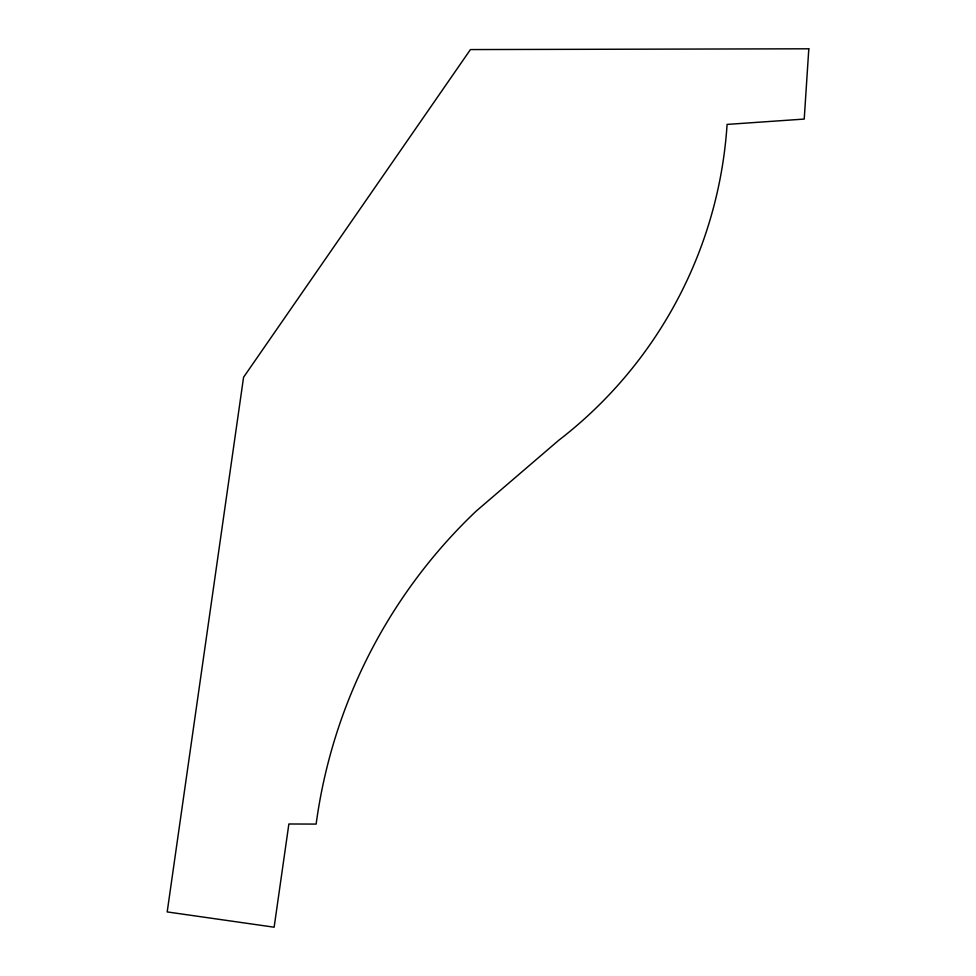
<?xml version="1.0" encoding="UTF-8"?>
<svg xmlns="http://www.w3.org/2000/svg" width="976" height="976" viewBox="0 0 976 976"><rect width="100%" height="100%" fill="white"/><g stroke="black" fill="none" stroke-linecap="round" stroke-linejoin="round"><path stroke-width="1.46" d="M808.811 48.8L804.224 119.072L727.083 124.416A434.161 434.161 0 0 1 558.589 440.408L476.129 511.156A528.955 528.955 0 0 0 316.139 824.086L288.872 823.988L274.134 927.2L167.189 911.926L243.573 377.248L470.432 49.569L808.811 48.8"/></g></svg>
